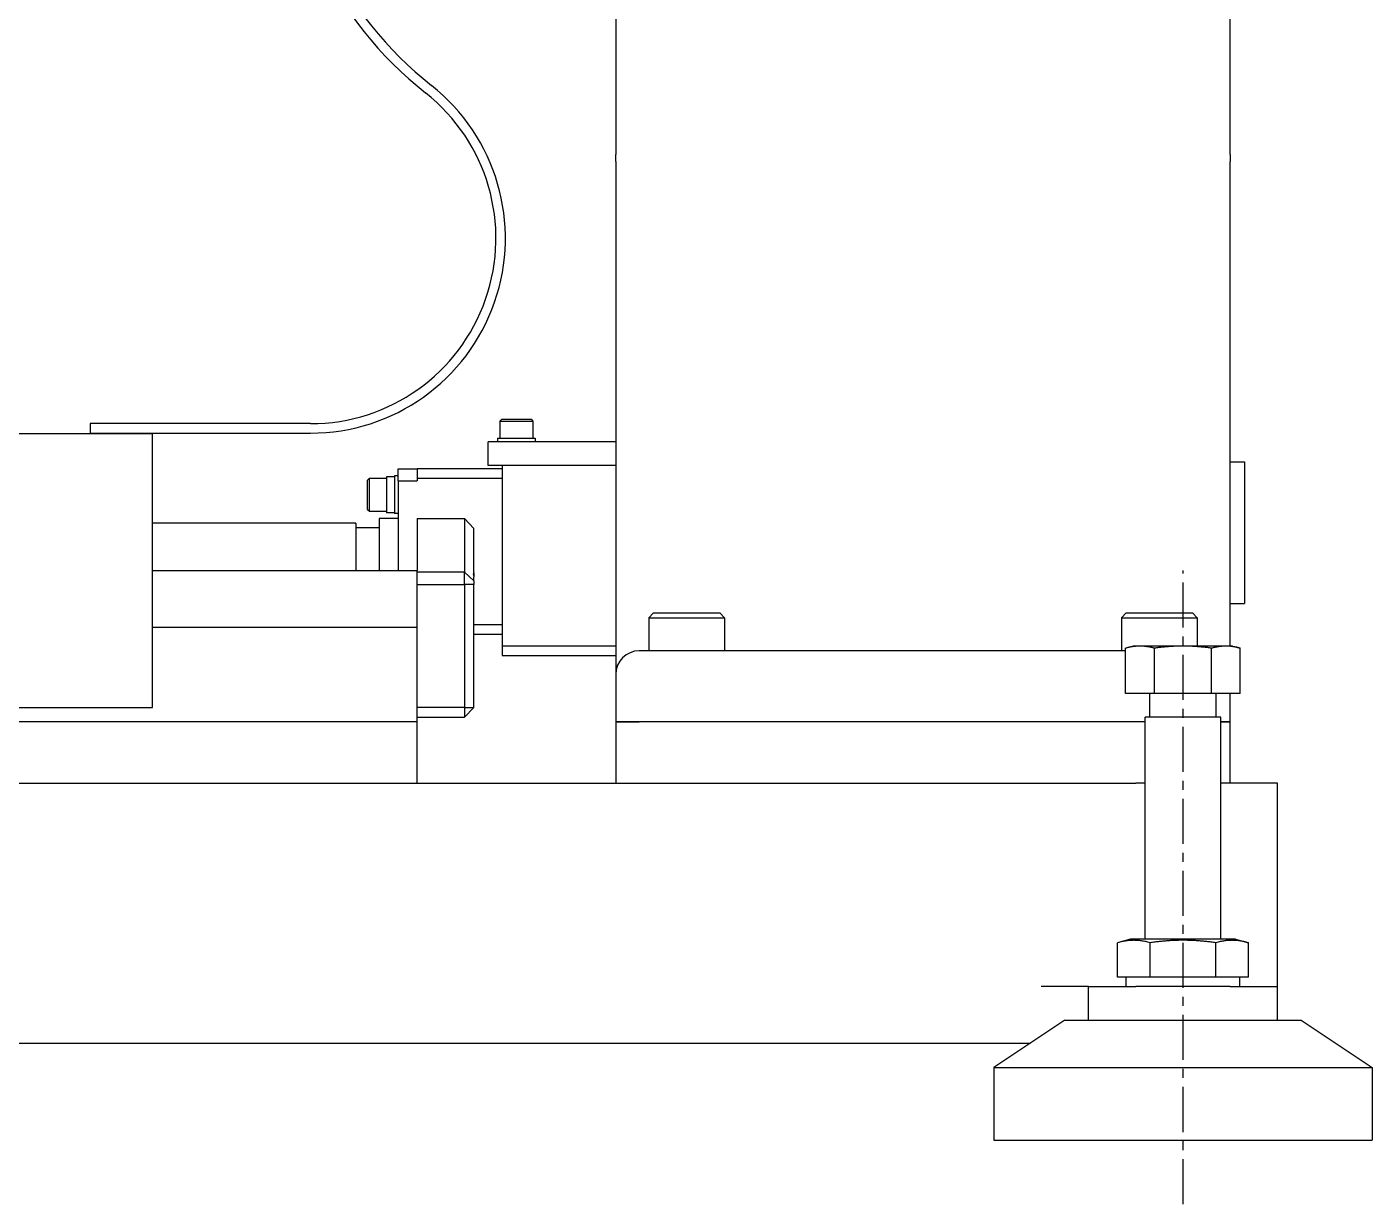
# Model space of a CAD drawing. Header units: millimetres. Extents: x 946 to 5662, y 744 to 2656.
# Drawn here: x 2431.2 to 2715.7, y 765.1 to 1014.1 of the extents above; entities that cross this region are included whole.
import ezdxf

# ---------------------------------------------------------------- set-up
doc = ezdxf.new("R2010")
doc.units = ezdxf.units.MM
doc.header["$LTSCALE"] = 0.3
doc.linetypes.add('CENTER', pattern=[50.8, 31.75, -6.35, 6.35, -6.35])
for name, color, linetype in [('Bed', 5, 'Continuous'), ('Center', 7, 'CENTER'), ('Culumn', 1, 'Continuous'), ('Suddle', 22, 'Continuous')]:
    doc.layers.add(name, color=color, linetype=linetype)

msp = doc.modelspace()

# ---------------------------------------------------------------- linework, layer by layer
at = {"layer": 'Bed'}
for p, q in [((2491.16, 930.14), (2444.51, 930.14)), ((2444.51, 930.14), (2444.51, 928.14)), ((2444.51, 928.14), (2491.16, 928.14)), ((2563.7, 890.09), (2562.7, 889.09)), ((2562.7, 889.09), (2578.7, 889.09)), ((2562.7, 889.09), (2562.7, 882.09)), ((2563.7, 890.09), (2577.7, 890.09)), ((2577.7, 890.09), (2578.7, 889.09)), ((2578.7, 889.09), (2578.7, 882.09)), ((2663.7, 890.09), (2662.7, 889.09)), ((2662.7, 889.09), (2678.7, 889.09)), ((2662.7, 889.09), (2662.7, 882.09)), ((2663.7, 890.09), (2677.7, 890.09)), ((2677.7, 890.09), (2678.7, 889.09)), ((2678.7, 889.09), (2678.7, 883.09)), ((2685.7, 883.09), (2685.7, 887.09)), ((2665.2, 883.09), (2663.57, 882.65)), ((2663.57, 873.09), (2663.57, 882.65)), ((2666.6, 883.09), (2665.2, 883.09)), ((2675.7, 883.09), (2666.6, 883.09)), ((2669.64, 873.09), (2669.64, 882.65)), ((2684.79, 883.09), (2675.7, 883.09)), ((2681.76, 873.09), (2681.76, 882.65)), ((2686.2, 883.09), (2684.79, 883.09)), ((2686.2, 883.09), (2687.82, 882.65)), ((2687.82, 873.09), (2687.82, 882.65)), ((2669.64, 873.09), (2663.57, 873.09)), ((2668.7, 868.09), (2668.7, 873.09)), ((2681.76, 873.09), (2669.64, 873.09)), ((2687.82, 873.09), (2681.76, 873.09)), ((2682.7, 868.09), (2682.7, 873.09)), ((2675.7, 868.09), (2667.7, 868.09)), ((2667.7, 821.09), (2667.7, 868.09)), ((2683.7, 868.09), (2675.7, 868.09)), ((2683.7, 821.09), (2683.7, 868.09)), ((2513.7, 867.09), (2155.7, 867.09)), ((2513.7, 854.09), (2513.7, 867.09)), ((2555.7, 867.09), (2560.7, 867.09)), ((2555.7, 867.09), (2555.7, 854.09)), ((2560.7, 867.09), (2555.7, 867.09)), ((2667.7, 867.09), (2560.7, 867.09)), ((2683.7, 867.09), (2685.7, 867.09)), ((2685.7, 867.09), (2683.7, 867.09)), ((2685.7, 854.09), (2685.7, 867.09)), ((2155.7, 854.09), (2665.7, 854.09)), ((2667.7, 854.09), (2665.7, 854.09)), ((2695.7, 854.09), (2683.7, 854.09)), ((2695.7, 811.09), (2695.7, 854.09)), ((2661.84, 813.09), (2661.84, 820.35)), ((2664.59, 821.09), (2661.87, 820.36)), ((2686.81, 821.09), (2664.59, 821.09)), ((2668.77, 813.09), (2668.77, 820.36)), ((2682.63, 813.09), (2682.63, 820.36)), ((2686.81, 821.09), (2689.53, 820.36)), ((2689.55, 813.09), (2689.55, 820.35)), ((2655.7, 811.09), (2645.7, 811.09)), ((2655.7, 811.09), (2665.7, 811.09)), ((2655.7, 803.95), (2655.7, 811.09)), ((2668.77, 813.09), (2661.84, 813.09)), ((2663.7, 811.09), (2663.7, 813.09)), ((2685.7, 811.09), (2665.7, 811.09)), ((2682.63, 813.09), (2668.77, 813.09)), ((2689.55, 813.09), (2682.63, 813.09)), ((2685.7, 811.09), (2695.7, 811.09)), ((2687.7, 811.09), (2687.7, 813.09)), ((2695.7, 803.95), (2695.7, 811.09)), ((2650.7, 803.95), (2635.7, 793.95)), ((2650.7, 803.95), (2700.7, 803.95)), ((2700.7, 803.95), (2715.7, 793.95)), ((2177.98, 799.09), (2643.41, 799.09)), ((2635.7, 793.95), (2715.7, 793.95)), ((2635.7, 793.95), (2635.7, 778.59)), ((2715.7, 793.95), (2715.7, 778.59)), ((2635.7, 778.59), (2715.7, 778.59))]:
    msp.add_line(p, q, dxfattribs=at)
for centre, radius, start, end in [((2565.75, 1063.69), 81.05, 180, 231.6679), ((2565.75, 1063.69), 79.05, 180, 231.6679), ((2491.16, 969.35), 41.21, 270, 51.6679), ((2491.16, 969.35), 39.21, 270, 51.6679)]:
    msp.add_arc(centre, radius, start, end, dxfattribs=at)
for points, weights in [([(2666.6, 883.09), (2665.2, 883.09), (2663.57, 882.65)], [1, 1.0648829546, 1.0525599143]), ([(2669.64, 882.65), (2668.01, 883.09), (2666.6, 883.09)], [1.0525599143, 1.0648829546, 1]), ([(2675.7, 883.09), (2672.88, 883.09), (2669.64, 882.65)], [1, 1.0648829546, 1.0525599143]), ([(2681.76, 882.65), (2678.51, 883.09), (2675.7, 883.09)], [1.0525599143, 1.0648829546, 1]), ([(2684.79, 883.09), (2683.38, 883.09), (2681.76, 882.65)], [1, 1.0648829546, 1.0525599143]), ([(2687.82, 882.65), (2686.2, 883.09), (2684.79, 883.09)], [1.0525599143, 1.0648829546, 1]), ([(2668.77, 820.36), (2665.31, 821.29), (2661.84, 820.35)], [1.1622566852, 1.341650574, 1.16039809651]), ([(2682.63, 820.36), (2675.7, 821.3), (2668.77, 820.36)], [1.16240664476, 1.34357074923, 1.16240664476]), ([(2689.55, 820.35), (2686.08, 821.29), (2682.63, 820.36)], [1.16039809651, 1.341650574, 1.1622566852])]:
    msp.add_rational_spline(points, weights, degree=2, dxfattribs=at)
at = {"layer": 'Center'}
msp.add_line((2675.7, 765.07), (2675.7, 899.05), dxfattribs=at)
at = {"layer": 'Culumn'}
for p, q in [((2555.7, 1034.25), (2555.7, 987.06)), ((2685.7, 987.06), (2685.7, 1034.25)), ((2555.7, 985.62), (2555.7, 987.06)), ((2555.7, 985.62), (2555.7, 887.09)), ((2685.7, 987.06), (2685.7, 985.62)), ((2685.7, 887.09), (2685.7, 985.62)), ((2685.7, 922.09), (2688.7, 922.09)), ((2688.7, 922.09), (2688.7, 892.09)), ((2685.7, 892.09), (2688.7, 892.09)), ((2663.57, 882.09), (2560.7, 882.09)), ((2555.7, 877.09), (2555.7, 867.09)), ((2685.7, 867.09), (2685.7, 873.09)), ((2667.7, 867.09), (2560.7, 867.09))]:
    msp.add_line(p, q, dxfattribs=at)
msp.add_arc((2560.7, 877.09), 5, 90, 180, dxfattribs=at)
at = {"layer": 'Suddle'}
for p, q in [((2531.6, 931.09), (2531.2, 930.69)), ((2531.2, 930.69), (2534.7, 930.69)), ((2531.2, 930.69), (2531.2, 927.09)), ((2531.6, 931.09), (2534.7, 931.09)), ((2534.7, 931.09), (2537.8, 931.09)), ((2534.7, 930.69), (2538.2, 930.69)), ((2537.8, 931.09), (2538.2, 930.69)), ((2538.2, 930.69), (2538.2, 927.09)), ((2419.3, 928.09), (2457.7, 928.09)), ((2457.7, 870.09), (2457.7, 928.09)), ((2555.7, 926.29), (2528.7, 926.29)), ((2528.7, 921.29), (2528.7, 926.29)), ((2530.7, 927.09), (2534.7, 927.09)), ((2530.7, 927.09), (2530.7, 926.29)), ((2534.7, 927.09), (2538.7, 927.09)), ((2538.7, 927.09), (2538.7, 926.29)), ((2508.9, 919.11), (2508.9, 915.11)), ((2509.7, 919.11), (2508.9, 919.11)), ((2509.7, 918.01), (2509.7, 920.59)), ((2509.7, 920.59), (2513.7, 920.59)), ((2531.7, 920.59), (2513.7, 920.59)), ((2513.7, 920.59), (2513.7, 918.59)), ((2555.7, 921.29), (2528.7, 921.29)), ((2531.7, 921.29), (2531.7, 883.09)), ((2503.2, 918.21), (2503.6, 918.61)), ((2503.2, 912.01), (2503.2, 918.21)), ((2503.6, 911.61), (2503.6, 918.61)), ((2503.6, 918.61), (2507.2, 918.61)), ((2507.2, 918.91), (2507.2, 915.11)), ((2508.9, 918.91), (2507.2, 918.91)), ((2509.7, 918.01), (2509.7, 899.09)), ((2509.7, 918.01), (2513.7, 918.01)), ((2513.7, 918.59), (2531.7, 918.59)), ((2513.7, 918.59), (2513.7, 918.01)), ((2507.2, 915.11), (2507.2, 911.31)), ((2508.9, 915.11), (2508.9, 911.11)), ((2503.2, 912.01), (2503.6, 911.61)), ((2503.6, 911.61), (2507.2, 911.61)), ((2508.9, 911.31), (2507.2, 911.31)), ((2509.7, 911.11), (2508.9, 911.11)), ((2500.7, 909.09), (2457.7, 909.09)), ((2500.7, 909.09), (2500.7, 903.09)), ((2505.7, 908.09), (2500.7, 908.09)), ((2505.7, 910.09), (2505.7, 903.09)), ((2509.7, 910.09), (2505.7, 910.09)), ((2513.7, 910.09), (2523.7, 910.09)), ((2513.7, 910.09), (2513.7, 899.09)), ((2523.7, 910.09), (2525.7, 907.97)), ((2523.7, 910.09), (2523.7, 898.75)), ((2525.7, 898.56), (2525.7, 907.97)), ((2500.7, 903.09), (2500.7, 899.09)), ((2505.7, 903.09), (2505.7, 899.09)), ((2457.7, 899.09), (2513.7, 899.09)), ((2513.7, 887.09), (2513.7, 899.09)), ((2523.7, 898.75), (2513.7, 898.75)), ((2523.7, 898.75), (2525.7, 896.86)), ((2523.7, 896.09), (2523.7, 898.75)), ((2525.7, 898.56), (2525.7, 897.72)), ((2525.7, 896.86), (2525.7, 897.72)), ((2525.7, 896.86), (2525.7, 896.09)), ((2513.7, 896.09), (2523.7, 896.09)), ((2525.7, 896.09), (2523.7, 896.09)), ((2523.7, 896.09), (2523.7, 870.09)), ((2525.7, 870.09), (2525.7, 896.09)), ((2457.7, 887.09), (2513.7, 887.09)), ((2513.7, 867.09), (2513.7, 887.09)), ((2531.7, 887.59), (2525.7, 887.59)), ((2525.7, 885.59), (2531.7, 885.59)), ((2555.7, 887.09), (2555.7, 877.09)), ((2531.7, 883.09), (2531.7, 881.09)), ((2555.7, 883.09), (2531.7, 883.09)), ((2531.7, 881.09), (2555.7, 881.09)), ((2417.7, 870.09), (2457.7, 870.09)), ((2523.7, 870.09), (2513.7, 870.09)), ((2513.7, 868.09), (2523.7, 868.09)), ((2523.7, 868.09), (2525.7, 870.09)), ((2523.7, 870.09), (2523.7, 868.09)), ((2523.7, 870.09), (2525.7, 870.09))]:
    msp.add_line(p, q, dxfattribs=at)
msp.add_ellipse((2531.05, 893.09), major_axis=(-5.42, 5.42), ratio=0.168949, start_param=6.216979, end_param=6.684128, dxfattribs=at)

doc.saveas('drawing.dxf')
